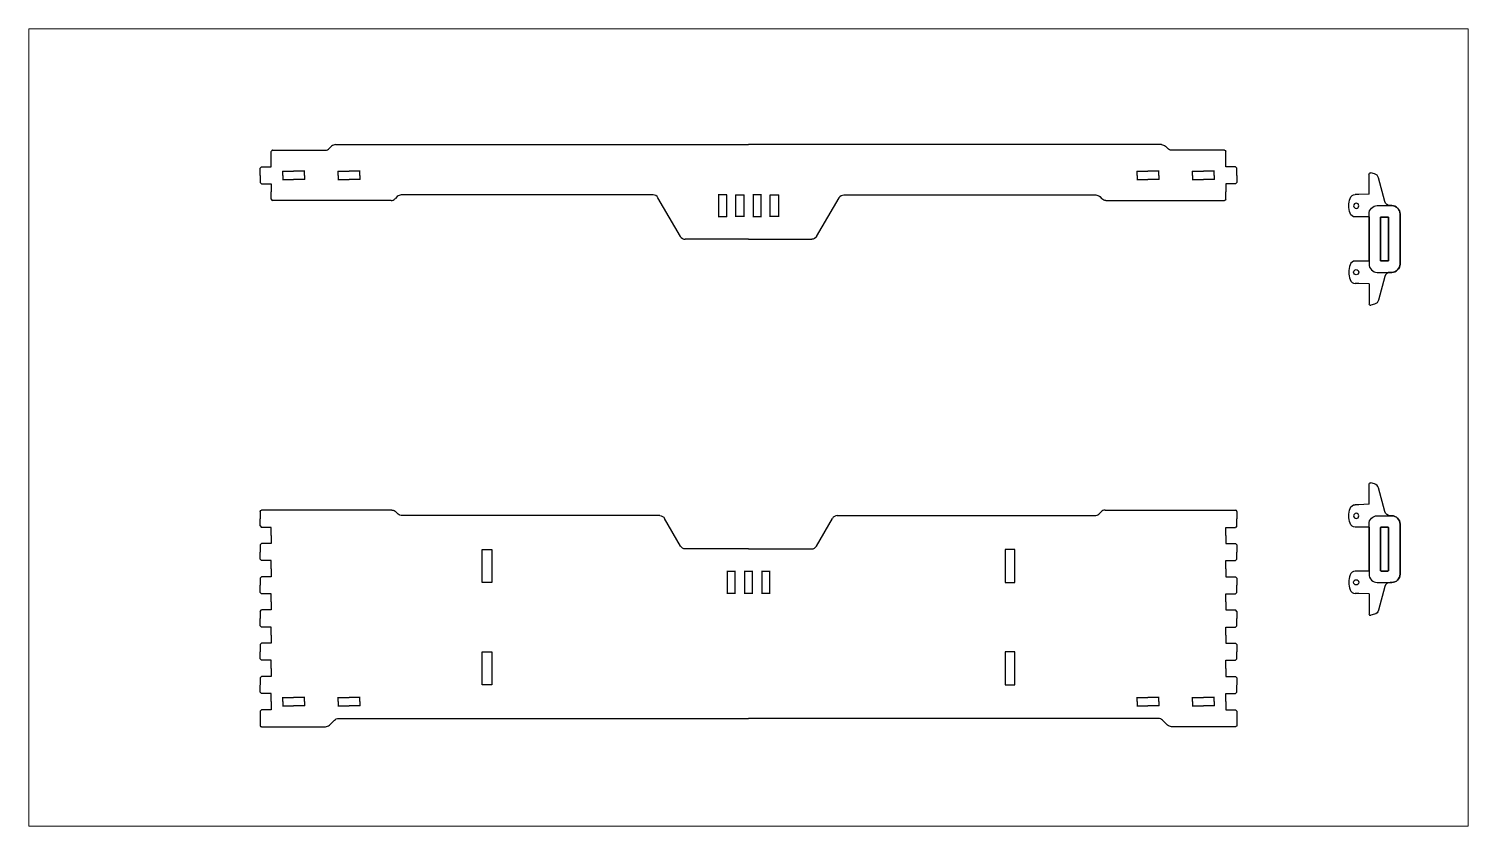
# Paper-space layout 'Elev_Front' of a CAD drawing. Header units: inches. Extents: x 0.8 to 33.2, y 3.2 to 21.2.
# The model-space entities are those that its viewports show. They can reach past a viewport. Long polylines and large blocks are cut down to what shows.
import ezdxf

# ---------------------------------------------------------------- set-up
doc = ezdxf.new("R2010")
doc.units = ezdxf.units.IN
doc.header["$MEASUREMENT"] = 0
doc.layers.add('CUT', color=1, linetype='Continuous')

# ---------------------------------------------------------------- blocks, each defined once
blk = doc.blocks.new('BraceHole_Quarter')
at = {"layer": 'CUT', "ltscale": 0.003906}
for p, q in [((-0.25, 0.0935), (0, 0.0935)), ((-0.246, 0), (-0.246, 0.0975))]:
    blk.add_line(p, q, dxfattribs=at)
blk = doc.blocks.new('BraceHole')
at = {"color": 0}
blk.add_blockref('BraceHole_Quarter', (0, 0), dxfattribs=at)
at = {"color": 0, "xscale": -1, "rotation": 180}
blk.add_blockref('BraceHole_Quarter', (0, 0), dxfattribs=at)
at = {"color": 0, "xscale": -1}
blk.add_blockref('BraceHole_Quarter', (0, 0), dxfattribs=at)
at = {"color": 0, "rotation": 180}
blk.add_blockref('BraceHole_Quarter', (0, 0), dxfattribs=at)
blk = doc.blocks.new('BraceHoles')
at = {"color": 0}
for p in [(0.5, 0), (1.75, 0)]:
    blk.add_blockref('BraceHole', p, dxfattribs=at)
blk = doc.blocks.new('Dovetail_Half')
for p, q in [((-0.25, 0.21375), (-0.25, 0.375)), ((-0.25, 0.21375), (-0.21875, 0.1825)), ((0, 0.1825), (-0.21875, 0.1825)), ((0, 0), (0, 0.1825))]:
    blk.add_line(p, q)
blk = doc.blocks.new('Bottom_Front_Half')
at = {"layer": 'CUT', "ltscale": 0.015625}
for p, q in [((8.05, 4.885), (10.994, 4.885)), ((1.533, 4.073), (1.894, 4.698)), ((2.002, 4.76), (7.821, 4.76)), ((7.91, 4.797), (7.961, 4.848)), ((11.025, 4.854), (11.025, 4.688)), ((0, 4.01), (1.425, 4.01))]:
    blk.add_line(p, q, dxfattribs=at)
for points in [[(5.793, 3.997), (5.793, 3.253), (6.017, 3.253), (6.017, 3.997)], [(5.793, 1.685), (5.793, 0.941), (6.017, 0.941), (6.017, 1.685)]]:
    blk.add_lwpolyline(points, close=True, dxfattribs=at)
blk.add_lwpolyline([(11.025, 0.188), (11.025, 0.026, -0.414214), (10.994, -0.005), (9.55, -0.005, -0.198912), (9.461, 0.032), (9.347, 0.146, 0.198912), (9.259, 0.183), (0, 0.183)], format="xyb", dxfattribs=at)
for centre, radius, start, end in [((8.05, 4.76), 0.125, 90, 135), ((10.994, 4.854), 0.0312, 0, 90), ((2.002, 4.635), 0.125, 90, 150), ((7.821, 4.885), 0.125, 270, 315), ((1.425, 4.135), 0.125, 270, 330)]:
    blk.add_arc(centre, radius, start, end, dxfattribs=at)
at = {"xscale": -1}
blk.add_blockref('BraceHoles', (10.77, 0.562), dxfattribs=at)
at = {"layer": 'CUT', "xscale": -1}
for p in [(10.775, 4.313), (10.775, 3.563), (10.775, 2.813), (10.775, 2.063), (10.775, 1.313), (10.775, 0.562)]:
    blk.add_blockref('Dovetail_Half', p, dxfattribs=at)
at = {"layer": 'CUT', "rotation": 180}
for p in [(10.775, 4.313), (10.775, 3.563), (10.775, 2.813), (10.775, 2.063), (10.775, 1.313), (10.775, 0.562)]:
    blk.add_blockref('Dovetail_Half', p, dxfattribs=at)
blk = doc.blocks.new('HingeHole')
at = {"layer": 'CUT', "ltscale": 0.003906}
for p, q in [((-0.0975, 0.495), (0.0975, 0.495)), ((-0.0925, 0), (-0.0925, 0.5)), ((0.0925, 0.5), (0.0925, 0)), ((0.0975, 0.005), (-0.0975, 0.005))]:
    blk.add_line(p, q, dxfattribs=at)
blk = doc.blocks.new('Bottom_Front_Full')
at = {"xscale": -1}
blk.add_blockref('Bottom_Front_Half', (0, 0), dxfattribs=at)
for name, p in [('Bottom_Front_Half', (0, 0)), ('HingeHole', (-0.39, 3.005)), ('HingeHole', (0, 3.005)), ('HingeHole', (0.39, 3.005))]:
    blk.add_blockref(name, p)
blk = doc.blocks.new('Dovetail_Out_Half')
for p, q in [((0.24, 0.1925), (0.24, 0.375)), ((-0.01, 0.16125), (0.02125, 0.1925)), ((-0.01, 0), (-0.01, 0.16125)), ((0.02125, 0.1925), (0.24, 0.1925))]:
    blk.add_line(p, q)
blk = doc.blocks.new('Lid_Front_Half')
at = {"layer": 'CUT'}
for p, q in [((-9.325, 0.005), (0, 0.005)), ((-10.775, -0.313), (-10.775, -0.151)), ((-10.744, -0.12), (-9.554, -0.12)), ((-9.465, -0.083), (-9.414, -0.032)), ((-10.775, -1.224), (-10.775, -1.062)), ((-8.07, -1.255), (-10.744, -1.255)), ((-7.93, -1.167), (-7.981, -1.218)), ((-2.152, -1.13), (-7.841, -1.13)), ((-1.539, -2.068), (-2.044, -1.193)), ((0, -2.13), (-1.431, -2.13))]:
    blk.add_line(p, q, dxfattribs=at)
for centre, radius, start, end in [((-9.325, -0.12), 0.125, 90, 135), ((-10.744, -0.151), 0.0312, 90, 180), ((-9.554, 0.005), 0.125, 270, 315), ((-10.744, -1.224), 0.0312, 180, 270), ((-8.07, -1.13), 0.125, 270, 315), ((-7.841, -1.255), 0.125, 90, 135), ((-2.152, -1.255), 0.125, 30, 90), ((-1.431, -2.005), 0.125, 210, 270)]:
    blk.add_arc(centre, radius, start, end, dxfattribs=at)
at = {"xscale": -1, "rotation": 180}
for name, p in [('BraceHoles', (-10.77, -0.688)), ('HingeHole', (-0.585, -1.125))]:
    blk.add_blockref(name, p, dxfattribs=at)
at = {"rotation": 180}
blk.add_blockref('HingeHole', (-0.195, -1.125), dxfattribs=at)
at = {"layer": 'CUT'}
blk.add_blockref('Dovetail_Out_Half', (-11.015, -0.688), dxfattribs=at)
at = {"layer": 'CUT', "xscale": -1, "rotation": 180}
blk.add_blockref('Dovetail_Out_Half', (-11.015, -0.688), dxfattribs=at)
blk = doc.blocks.new('Lid_Top_Front')
blk.add_blockref('Lid_Front_Half', (0, 1.25))
at = {"xscale": -1}
blk.add_blockref('Lid_Front_Half', (0, 1.25), dxfattribs=at)
blk = doc.blocks.new('Latch_Mid')
at = {"layer": 'CUT', "ltscale": 0.007812}
for p, q in [((0.253, 0.919), (0.253, 1.369)), ((0.253, 0.919), (0.49, 0.909)), ((0.48, 0.909), (0.562, 0.909)), ((0.253, 0.403), (0.49, 0.403)), ((0.48, 0.403), (0.562, 0.403))]:
    blk.add_line(p, q, dxfattribs=at)
blk.add_lwpolyline([(0.253, 0.403), (0.253, -0.659, -0.414214), (0.066, -0.847), (-0.261, -0.847, -0.414214), (-0.448, -0.659), (-0.448, 0.472, -0.414214), (-0.261, 0.659), (-0.226, 0.659, 0.339454), (-0.105, 0.752), (0.038, 1.288, -0.267949), (0.127, 1.376), (0.214, 1.4)], format="xyb", dxfattribs=at)
at = {"layer": 'CUT'}
blk.add_lwpolyline([(-0.19, -0.573), (-0.19, 0.386, -0.414214), (-0.174, 0.401), (-0.021, 0.401, -0.414214), (-0.005, 0.386), (-0.005, -0.573, -0.414214), (-0.021, -0.589), (-0.174, -0.589, -0.414214)], format="xyb", close=True, dxfattribs=at)
at = {"layer": 'CUT', "ltscale": 0.003906}
blk.add_circle((0.542, 0.656), 0.0595, dxfattribs=at)
at = {"layer": 'CUT', "ltscale": 0.007812}
for centre, radius, start, end in [((0.222, 1.369), 0.0312, 0, 105), ((0.562, 0.784), 0.125, 18.3655, 90), ((0.177, 0.656), 0.531, 341.6345, 18.3655), ((0.562, 0.528), 0.125, 270, 341.6345)]:
    blk.add_arc(centre, radius, start, end, dxfattribs=at)

msp = doc.modelspace()

# ---------------------------------------------------------------- block references
at = {"layer": 'CUT', "xscale": -1}
for name, p in [('Lid_Top_Front', (12, 47.13)), ('Latch_Mid', (26.263, 46.349)), ('Latch_Mid', (26.263, 39.349)), ('Bottom_Front_Full', (12, 35.25))]:
    msp.add_blockref(name, p, dxfattribs=at)
at = {"layer": 'CUT', "rotation": 180}
for p in [(26.263, 46.161), (26.263, 39.161)]:
    msp.add_blockref('Latch_Mid', p, dxfattribs=at)

psp = doc.layouts.new('Elev_Front')

# ---------------------------------------------------------------- viewports
at = {"layer": '0', "view_target_point": (-117.408, 108.362)}
psp.add_viewport(center=(17, 12.25), size=(32.5, 18), view_center_point=(129.408, -66.362), view_height=18, dxfattribs=at)

doc.saveas('drawing.dxf')
